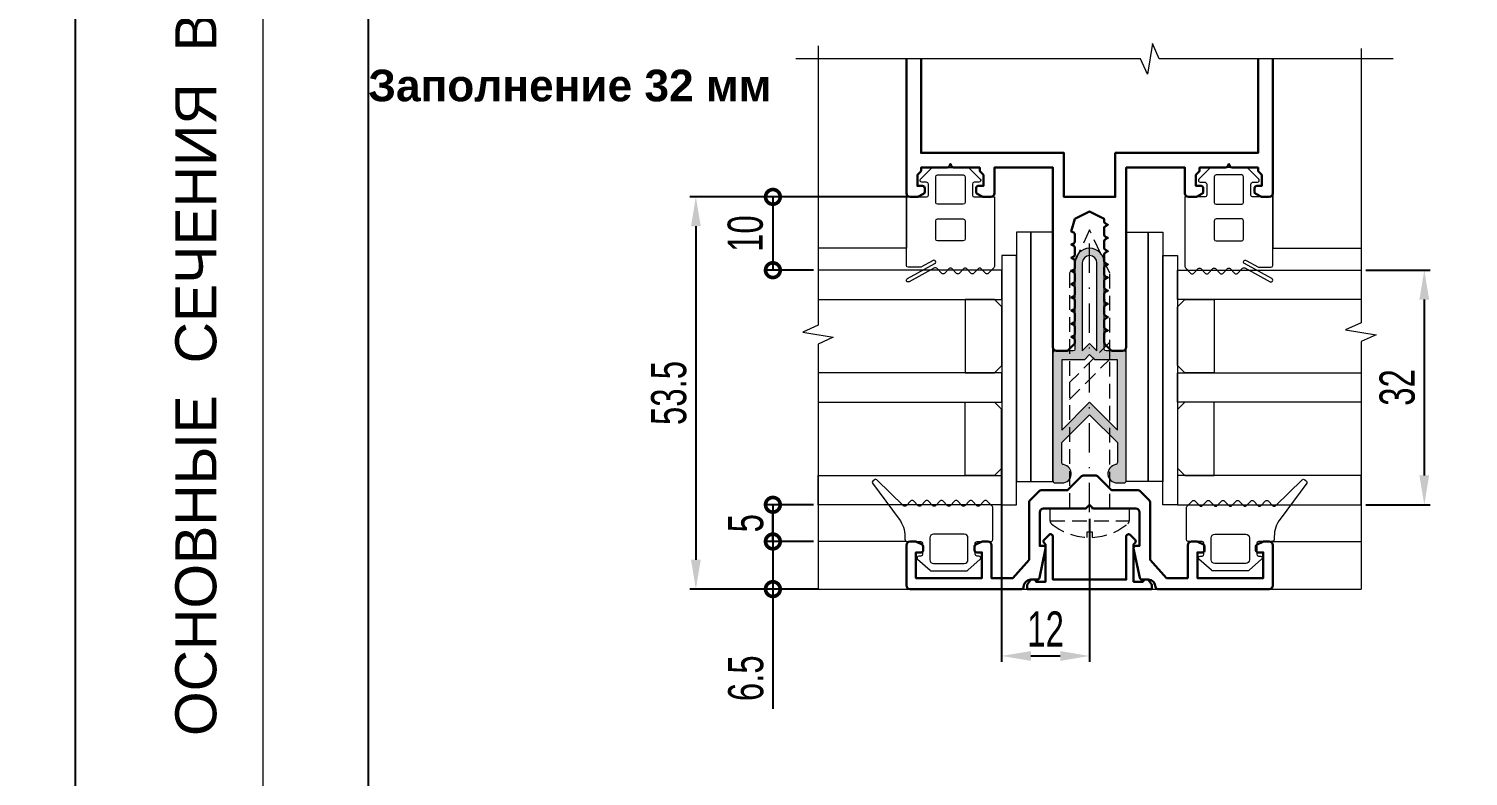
# Model space of a CAD drawing. Extents: x -37 to 8820, y -336 to 478.
# Drawn here: x 7346 to 7468.8, y 141.6 to 205.3 of the extents above; entities that cross this region are included whole.
import ezdxf
from ezdxf.enums import TextEntityAlignment as Align

# ---------------------------------------------------------------- set-up
doc = ezdxf.new("R2010")
doc.units = 0
doc.header["$LTSCALE"] = 5
doc.linetypes.add('DASHDOT', pattern=[1, 0.5, -0.25, 0, -0.25])
doc.linetypes.add('HIDDEN', pattern=[0.375, 0.25, -0.125])
doc.layers.get('0').update_dxf_attribs({"linetype": 'CONTINUOUS', "lineweight": 30})
doc.layers.get('DEFPOINTS').update_dxf_attribs({"linetype": 'CONTINUOUS'})
for name, color, linetype, lineweight in [('1', 6, 'DASHDOT', 13), ('2', 3, 'HIDDEN', 13), ('3', 1, 'CONTINUOUS', 20), ('Dimentions', 5, 'CONTINUOUS', 15), ('Glass', 5, 'CONTINUOUS', 20), ('Зигзаг', 1, 'CONTINUOUS', 15), ('Конструкции', 252, 'CONTINUOUS', 20), ('Подкладки', 1, 'CONTINUOUS', 20), ('Текстовый', 7, 'CONTINUOUS', 9), ('Уплотнители', 1, 'CONTINUOUS', 20), ('Штриховка', 1, 'CONTINUOUS', 5)]:
    doc.layers.add(name, color=color, linetype=linetype, lineweight=lineweight)
doc.layers.add('Скрытые', color=14, linetype='CONTINUOUS', plot=False)
doc.styles.add('3', font='RUSS.SHX', dxfattribs={"width": 0.7, "height": 3})
doc.styles.add('4', font='RUSS.shx', dxfattribs={"width": 0.7, "height": 3.5})
doc.styles.add('Каталожный', font='arial.ttf', dxfattribs={"height": 2.5})
doc.styles.add('Фирм', font='arial.ttf', dxfattribs={"height": 3.5})
doc.dimstyles.new('MX1_6', dxfattribs={"dimtxt": 3, "dimasz": 2.5, "dimexe": 0.5, "dimexo": 0, "dimgap": 0.8, "dimtad": 1, "dimlfac": 1.6, "dimdsep": 46, "dimtxsty": '3', "dimcen": 0, "dimclrd": 256, "dimclre": 256, "dimclrt": 256, "dimaunit": 1, "dimadec": 0, "dimazin": 0, "dimtfac": 1, "dimtmove": 0, "dimatfit": 1, "dimfxl": 1, "dimtvp": 1, "dimtolj": 1, "dimtzin": 0, "dimarcsym": 0})

# ---------------------------------------------------------------- blocks, each defined once
blk = doc.blocks.new('*D245')
at = {"layer": 'DEFPOINTS', "color": 0, "linetype": 'Continuous', "transparency": 16777216}
for p in [(7460.07, 184.72), (7460.07, 164.72), (7465.07, 164.72)]:
    blk.add_point(p, dxfattribs=at)
at = {"layer": 'Dimentions', "linetype": 'Continuous', "lineweight": -2, "transparency": 16777216}
for p, q in [((7460.07, 184.72), (7465.57, 184.72)), ((7465.07, 182.22), (7465.07, 167.22)), ((7460.07, 164.72), (7465.57, 164.72))]:
    blk.add_line(p, q, dxfattribs=at)
at = {"layer": 'Dimentions', "linetype": 'Continuous', "transparency": 16777216}
for points in [[(7464.65, 182.22), (7465.48, 182.22), (7465.07, 184.72)], [(7464.65, 167.22), (7465.48, 167.22), (7465.07, 164.72)]]:
    blk.add_solid(points, dxfattribs=at)
at = {"layer": 'Dimentions', "linetype": 'Continuous', "transparency": 16777216, "insert": (7462.77, 174.72), "char_height": 3, "attachment_point": 5, "rotation": 90, "style": '3'}
blk.add_mtext('\\A1;32', dxfattribs=at)
blk = doc.blocks.new('_DotSmall')
at = {"color": 0, "linetype": 'ByBlock', "const_width": 0.5}
blk.add_lwpolyline([(-0.0625, 0, 1), (0.0625, 0, 1)], format="xyb", close=True, dxfattribs=at)
blk = doc.blocks.new('*D246')
at = {"layer": 'DEFPOINTS', "color": 0, "linetype": 'Continuous', "transparency": 16777216}
for p in [(7412.98, 164.72), (7409.51, 161.59), (7412.98, 161.59)]:
    blk.add_point(p, dxfattribs=at)
at = {"layer": 'Dimentions', "linetype": 'Continuous', "lineweight": -2, "transparency": 16777216}
for p, q in [((7412.98, 164.72), (7409.01, 164.72)), ((7409.51, 164.72), (7409.51, 161.59)), ((7412.98, 161.59), (7409.01, 161.59))]:
    blk.add_line(p, q, dxfattribs=at)
at = {"layer": 'Dimentions', "linetype": 'Continuous', "lineweight": -2, "transparency": 16777216, "xscale": 2.5, "yscale": 2.5, "zscale": 2.5}
for p, rotation in [((7409.51, 164.72), 90), ((7409.51, 161.59), 270)]:
    blk.add_blockref('_DotSmall', p, dxfattribs=dict(at, rotation=rotation))
at = {"layer": 'Dimentions', "linetype": 'Continuous', "transparency": 16777216, "insert": (7407.21, 163.15), "char_height": 3, "attachment_point": 5, "rotation": 90, "style": '3'}
blk.add_mtext('\\A1;5', dxfattribs=at)
blk = doc.blocks.new('*D247')
at = {"layer": 'DEFPOINTS', "color": 0, "linetype": 'Continuous', "transparency": 16777216}
for p in [(7412.98, 161.59), (7409.51, 157.53), (7413.37, 157.53)]:
    blk.add_point(p, dxfattribs=at)
at = {"layer": 'Dimentions', "linetype": 'Continuous', "lineweight": -2, "transparency": 16777216}
for p, q in [((7409.51, 161.59), (7409.51, 164.09)), ((7412.98, 161.59), (7409.01, 161.59)), ((7409.51, 161.59), (7409.51, 157.53)), ((7413.37, 157.53), (7409.01, 157.53)), ((7409.51, 157.53), (7409.51, 147.33))]:
    blk.add_line(p, q, dxfattribs=at)
at = {"layer": 'Dimentions', "linetype": 'Continuous', "lineweight": -2, "transparency": 16777216, "xscale": 2.5, "yscale": 2.5, "zscale": 2.5}
for p, rotation in [((7409.51, 161.59), 270), ((7409.51, 157.53), 90)]:
    blk.add_blockref('_DotSmall', p, dxfattribs=dict(at, rotation=rotation))
at = {"layer": 'Dimentions', "linetype": 'Continuous', "transparency": 16777216, "insert": (7407.21, 149.93), "char_height": 3, "attachment_point": 5, "rotation": 90, "style": '3'}
blk.add_mtext('\\A1;6.5', dxfattribs=at)
blk = doc.blocks.new('*D248')
at = {"layer": 'DEFPOINTS', "color": 0, "linetype": 'Continuous', "transparency": 16777216}
for p in [(7420.9, 190.97), (7409.51, 184.72), (7412.98, 184.72)]:
    blk.add_point(p, dxfattribs=at)
at = {"layer": 'Dimentions', "linetype": 'Continuous', "lineweight": -2, "transparency": 16777216}
for p, q in [((7420.9, 190.97), (7409.01, 190.97)), ((7409.51, 190.97), (7409.51, 184.72)), ((7412.98, 184.72), (7409.01, 184.72))]:
    blk.add_line(p, q, dxfattribs=at)
at = {"layer": 'Dimentions', "linetype": 'Continuous', "lineweight": -2, "transparency": 16777216, "xscale": 2.5, "yscale": 2.5, "zscale": 2.5}
for p, rotation in [((7409.51, 190.97), 90), ((7409.51, 184.72), 270)]:
    blk.add_blockref('_DotSmall', p, dxfattribs=dict(at, rotation=rotation))
at = {"layer": 'Dimentions', "linetype": 'Continuous', "transparency": 16777216, "insert": (7407.17, 187.84), "char_height": 3, "attachment_point": 5, "rotation": 90, "style": '3'}
blk.add_mtext('\\A1;10', dxfattribs=at)
blk = doc.blocks.new('*D249')
at = {"layer": 'DEFPOINTS', "color": 0, "linetype": 'Continuous', "transparency": 16777216}
for p in [(7413.19, 190.97), (7402.94, 157.53), (7413.37, 157.53)]:
    blk.add_point(p, dxfattribs=at)
at = {"layer": 'Dimentions', "linetype": 'Continuous', "lineweight": -2, "transparency": 16777216}
for p, q in [((7413.19, 190.97), (7402.44, 190.97)), ((7402.94, 188.47), (7402.94, 160.03)), ((7413.37, 157.53), (7402.44, 157.53))]:
    blk.add_line(p, q, dxfattribs=at)
at = {"layer": 'Dimentions', "linetype": 'Continuous', "transparency": 16777216}
for points in [[(7402.53, 188.47), (7403.36, 188.47), (7402.94, 190.97)], [(7402.53, 160.03), (7403.36, 160.03), (7402.94, 157.53)]]:
    blk.add_solid(points, dxfattribs=at)
at = {"layer": 'Dimentions', "linetype": 'Continuous', "transparency": 16777216, "insert": (7400.64, 174.25), "char_height": 3, "attachment_point": 5, "rotation": 90, "style": '3'}
blk.add_mtext('\\A1;53.5', dxfattribs=at)
blk = doc.blocks.new('KP45571')
at = {"lineweight": -2, "flags": 128}
blk.add_lwpolyline([(6.21, -5.01, -0.414214), (6.21, -5.44), (5.54, -6.11, -0.668179), (5, -5.88), (5, 0), (-5, 0), (-5, -5.88, -0.668179), (-5.54, -6.11), (-6.21, -5.44, -0.414214), (-6.21, -5.01), (-6, -4.8), (-6, 0.3), (-7.3, 0.3), (-7.3, 0.3, -0.414214), (-7.6, 0), (-8, 0), (-8.5, 0.7), (-8.5, 1.3), (8.5, 1.3), (8.5, 0.7), (8, 0), (7.6, 0, -0.414214), (7.3, 0.3), (6, 0.3), (6, -4.8)], format="xyb", close=True, dxfattribs=at)
at = {"layer": '3', "style": '4', "width": 0.7, "flags": 3}
blk.add_attdef('КП45571', (0, 1.3), '', height=3.5, dxfattribs=at)
blk = doc.blocks.new('*D1094')
at = {"layer": 'DEFPOINTS', "color": 0, "linetype": 'Continuous', "transparency": 16777216}
for p in [(7429.02, 172.84), (7436.52, 163.53), (7436.52, 151.83)]:
    blk.add_point(p, dxfattribs=at)
at = {"layer": 'Dimentions', "linetype": 'Continuous', "lineweight": -2, "transparency": 16777216}
for p, q in [((7429.02, 172.84), (7429.02, 151.33)), ((7436.52, 163.53), (7436.52, 151.33)), ((7431.52, 151.83), (7434.02, 151.83))]:
    blk.add_line(p, q, dxfattribs=at)
at = {"layer": 'Dimentions', "linetype": 'Continuous', "transparency": 16777216}
for points in [[(7431.52, 152.25), (7431.52, 151.41), (7429.02, 151.83)], [(7434.02, 152.25), (7434.02, 151.41), (7436.52, 151.83)]]:
    blk.add_solid(points, dxfattribs=at)
at = {"layer": 'Dimentions', "linetype": 'Continuous', "transparency": 16777216, "insert": (7432.77, 154.13), "char_height": 3, "attachment_point": 5, "style": '3'}
blk.add_mtext('\\A1;12', dxfattribs=at)

msp = doc.modelspace()

# ---------------------------------------------------------------- hatches: boundary and pattern name
at = {"layer": 'Штриховка'}
h = msp.add_hatch(color=256, dxfattribs=at)
h.dxf.hatch_style = 1
edge = h.paths.add_edge_path(flags=16)
edge.add_line((7436.5242, 178.4651), (7437.1492, 177.8401))
edge.add_line((7437.1492, 177.8401), (7437.1492, 185.3401))
edge.add_arc((7436.5242, 185.3401), 0.625, 0, 180)
edge.add_line((7435.8992, 185.3401), (7435.8992, 177.8401))
edge.add_line((7435.8992, 177.8401), (7436.5242, 178.4651))
h.paths.add_polyline_path([(7436.9635, 177.0901), (7436.5242, 177.5294), (7436.0848, 177.0901), (7434.1492, 177.0901), (7434.1492, 171.0882), (7436.5242, 173.4632), (7438.8992, 171.0882), (7438.8992, 177.0901)], flags=16)
edge = h.paths.add_edge_path()
edge.add_line((7439.4617, 177.8401), (7437.9304, 177.8401))
edge.add_arc((7437.9304, 177.9963), 0.1562, 180, 270, ccw=False)
edge.add_line((7437.7742, 177.9963), (7437.7742, 182.0901))
edge.add_arc((7437.6804, 182.2151), 0.1562, 306.869898, 413.130102)
edge.add_line((7437.7742, 182.3401), (7437.7742, 185.3401))
edge.add_arc((7436.5242, 185.3401), 1.25, 0, 180)
edge.add_line((7435.2742, 185.3401), (7435.2742, 182.3401))
edge.add_arc((7435.3679, 182.2151), 0.1562, 126.869898, 233.130102)
edge.add_line((7435.2742, 182.0901), (7435.2742, 177.9963))
edge.add_arc((7435.1179, 177.9963), 0.1562, -90, 0, ccw=False)
edge.add_line((7435.1179, 177.8401), (7433.5867, 177.8401))
edge.add_arc((7433.5867, 177.6526), 0.1875, 90, 180)
edge.add_line((7433.3992, 177.6526), (7433.3992, 166.7776))
edge.add_arc((7433.5867, 166.7776), 0.1875, 180, 270)
edge.add_line((7433.5867, 166.5901), (7434.1804, 166.5901))
edge.add_arc((7434.1804, 167.3713), 0.7812, 270, 440.718201)
edge.add_arc((7434.3367, 168.3274), 0.1875, 180, 260.718201, ccw=False)
edge.add_line((7434.1492, 168.3274), (7434.1492, 170.0276))
edge.add_line((7434.1492, 170.0276), (7436.5242, 172.4026))
edge.add_line((7436.5242, 172.4026), (7438.8992, 170.0276))
edge.add_line((7438.8992, 170.0276), (7438.8992, 168.3274))
edge.add_arc((7438.7117, 168.3274), 0.1875, -80.718201, 0, ccw=False)
edge.add_arc((7438.8679, 167.3713), 0.7812, 99.281799, 270)
edge.add_line((7438.8679, 166.5901), (7439.4617, 166.5901))
edge.add_arc((7439.4617, 166.7776), 0.1875, 270, 360)
edge.add_line((7439.6492, 166.7776), (7439.6492, 177.6526))
edge.add_arc((7439.4617, 177.6526), 0.1875, 360, 450)

# ---------------------------------------------------------------- linework, layer by layer
msp.add_lwpolyline([(7420.8992, 202.7289), (7420.8992, 191.2776, 0.41421356), (7421.2117, 190.9651), (7421.7924, 190.9651, 0.11643382), (7421.8762, 190.9849), (7422.358, 191.2258, 0.28407904), (7422.4617, 191.3935), (7422.4617, 191.7151, 0.41421356), (7422.2742, 191.9026), (7421.8367, 191.9026), (7421.8367, 192.8401), (7422.0942, 193.0977, 0.19891237), (7422.1492, 193.2303), (7422.1492, 193.4651), (7424.377, 193.4651, 0.28407904), (7424.5447, 193.5687), (7424.6492, 193.7776), (7424.7536, 193.5687, 0.28407904), (7424.9213, 193.4651), (7427.1492, 193.4651), (7427.1492, 193.2303, 0.19891237), (7427.2041, 193.0977), (7427.4617, 192.8401), (7427.4617, 191.9026), (7427.0242, 191.9026, 0.41421356), (7426.8367, 191.7151), (7426.8367, 191.3935, 0.28407904), (7426.9403, 191.2258), (7427.4221, 190.9849, 0.11643382), (7427.5059, 190.9651), (7428.0867, 190.9651, 0.41421356), (7428.3992, 191.2776), (7428.3992, 193.4651), (7433.3992, 193.4651), (7433.3992, 178.1526, 0.41421356), (7433.7117, 177.8401), (7434.5715, 177.8401, 0.19891237), (7434.7041, 177.895), (7435.2192, 178.4102, 0.19891237), (7435.2742, 178.5428), (7435.2742, 178.7555, 0.28407904), (7435.1705, 178.9232), (7434.9617, 179.0276), (7435.1705, 179.132, 0.28407904), (7435.2742, 179.2997), (7435.2742, 179.8805, 0.28407904), (7435.1705, 180.0482), (7434.9617, 180.1526), (7435.1705, 180.257, 0.28407904), (7435.2742, 180.4247), (7435.2742, 181.0055, 0.28407904), (7435.1705, 181.1732), (7434.9617, 181.2776), (7435.1705, 181.382, 0.28407904), (7435.2742, 181.5497), (7435.2742, 182.1305, 0.28407904), (7435.1705, 182.2982), (7434.9617, 182.4026), (7435.1705, 182.507, 0.28407904), (7435.2742, 182.6747), (7435.2742, 183.2555, 0.28407904), (7435.1705, 183.4232), (7434.9617, 183.5276), (7435.1705, 183.632, 0.28407904), (7435.2742, 183.7997), (7435.2742, 184.3805, 0.28407904), (7435.1705, 184.5482), (7434.9617, 184.6526), (7435.1705, 184.757, 0.28407904), (7435.2742, 184.9247), (7435.2742, 185.5055, 0.28407904), (7435.1705, 185.6732), (7434.9617, 185.7776), (7435.1705, 185.882, 0.28407904), (7435.2742, 186.0497), (7435.2742, 186.6305, 0.28407904), (7435.1705, 186.7982), (7434.9617, 186.9026), (7435.1705, 187.007, 0.28407904), (7435.2742, 187.1747), (7435.2742, 187.7555, 0.28407904), (7435.1705, 187.9232), (7434.9617, 188.0276), (7435.2742, 189.0901), (7436.5242, 189.7151), (7437.7742, 189.0901), (7437.7742, 188.8622, 0.28407904), (7437.8778, 188.6945), (7438.0867, 188.5901), (7437.8778, 188.4857, 0.28407904), (7437.7742, 188.318), (7437.7742, 187.7372, 0.28407904), (7437.8778, 187.5695), (7438.0867, 187.4651), (7437.8778, 187.3607, 0.28407904), (7437.7742, 187.193), (7437.7742, 186.6122, 0.28407904), (7437.8778, 186.4445), (7438.0867, 186.3401), (7437.8778, 186.2357, 0.28407904), (7437.7742, 186.068), (7437.7742, 185.4872, 0.28407904), (7437.8778, 185.3195), (7438.0867, 185.2151), (7437.8778, 185.1107, 0.28407904), (7437.7742, 184.943), (7437.7742, 184.3622, 0.28407904), (7437.8778, 184.1945), (7438.0867, 184.0901), (7437.8778, 183.9857, 0.28407904), (7437.7742, 183.818), (7437.7742, 183.2372, 0.28407904), (7437.8778, 183.0695), (7438.0867, 182.9651), (7437.8778, 182.8607, 0.28407904), (7437.7742, 182.693), (7437.7742, 182.1122, 0.28407904), (7437.8778, 181.9445), (7438.0867, 181.8401), (7437.8778, 181.7357, 0.28407904), (7437.7742, 181.568), (7437.7742, 180.9872, 0.28407904), (7437.8778, 180.8195), (7438.0867, 180.7151), (7437.8778, 180.6107, 0.28407904), (7437.7742, 180.443), (7437.7742, 179.8622, 0.28407904), (7437.8778, 179.6945), (7438.0867, 179.5901), (7437.8778, 179.4857, 0.28407904), (7437.7742, 179.318), (7437.7742, 178.5428, 0.19891237), (7437.8291, 178.4102), (7438.3442, 177.895, 0.19891237), (7438.4768, 177.8401), (7439.3367, 177.8401, 0.41421356), (7439.6492, 178.1526), (7439.6492, 193.4651), (7444.6492, 193.4651), (7444.6492, 191.2776, 0.41421356), (7444.9617, 190.9651), (7445.5424, 190.9651, 0.11643382), (7445.6262, 190.9849), (7446.108, 191.2258, 0.28407904), (7446.2117, 191.3935), (7446.2117, 191.7151, 0.41421356), (7446.0242, 191.9026), (7445.5867, 191.9026), (7445.5867, 192.8401), (7445.8442, 193.0977, 0.19891237), (7445.8992, 193.2303), (7445.8992, 193.4651), (7448.127, 193.4651, 0.28407904), (7448.2947, 193.5687), (7448.3992, 193.7776), (7448.5036, 193.5687, 0.28407904), (7448.6713, 193.4651), (7450.8992, 193.4651), (7450.8992, 193.2303, 0.19891237), (7450.9541, 193.0977), (7451.2117, 192.8401), (7451.2117, 191.9026), (7450.7742, 191.9026, 0.41421356), (7450.5867, 191.7151), (7450.5867, 191.3935, 0.28407904), (7450.6903, 191.2258), (7451.1721, 190.9849, 0.11643382), (7451.2559, 190.9651), (7451.8367, 190.9651, 0.41421356), (7452.1492, 191.2776), (7452.1492, 202.7289)], format="xyb")
msp.add_lwpolyline([(7422.1492, 202.7289), (7422.1492, 194.7151), (7434.3367, 194.7151), (7434.3367, 190.9651), (7438.7117, 190.9651), (7438.7117, 194.7151), (7450.8992, 194.7151), (7450.8992, 202.7289)])
msp.add_lwpolyline([(7446.1492, 160.6526, 0.41421356), (7446.3367, 160.8401), (7446.3367, 161.1617, 0.28407904), (7446.233, 161.3294), (7445.7512, 161.5703, 0.11643382), (7445.6674, 161.5901), (7445.2117, 161.5901, 0.41421356), (7444.8992, 161.2776), (7444.8992, 158.4651), (7443.0867, 158.4651), (7441.6804, 160.0276), (7441.6804, 164.9499, 0.19891237), (7441.6255, 165.0825), (7440.7978, 165.9102, 0.19891237), (7440.6652, 165.9651), (7438.3992, 165.9651), (7437.2041, 167.1602, 0.19891237), (7437.0715, 167.2151), (7435.9768, 167.2151, 0.19891237), (7435.8442, 167.1602), (7434.6492, 165.9651), (7432.3831, 165.9651, 0.19891237), (7432.2505, 165.9102), (7431.4228, 165.0825, 0.19891237), (7431.3679, 164.9499), (7431.3679, 160.0276), (7429.9617, 158.4651), (7428.1492, 158.4651), (7428.1492, 161.2776, 0.41421356), (7427.8367, 161.5901), (7427.3809, 161.5901, 0.11643382), (7427.2971, 161.5703), (7426.8153, 161.3294, 0.28407904), (7426.7117, 161.1617), (7426.7117, 160.8401, 0.41421356), (7426.8992, 160.6526), (7427.3367, 160.6526), (7427.3367, 158.4651), (7421.7117, 158.4651), (7421.7117, 160.6526), (7422.1492, 160.6526, 0.41421356), (7422.3367, 160.8401), (7422.3367, 161.1617, 0.28407904), (7422.233, 161.3294), (7421.7512, 161.5703, 0.11643382), (7421.6674, 161.5901), (7421.2117, 161.5901, 0.41421356), (7420.8992, 161.2776), (7420.8992, 157.8401, 0.41421356), (7421.2117, 157.5276), (7430.7117, 157.5276, 0.41421356), (7430.8992, 157.7151, -0.41421356), (7431.5242, 158.3401), (7432.0553, 158.3401, 0.35411857), (7432.2387, 158.4886), (7432.7701, 160.9886, 0.47697553), (7432.5867, 161.2151), (7432.2742, 161.2151), (7432.2742, 164.0901, -0.41421356), (7432.5867, 164.4026), (7436.134, 164.4026, 0.19891237), (7436.2666, 164.4575), (7436.5242, 164.7151), (7436.7817, 164.4575, 0.19891237), (7436.9143, 164.4026), (7440.4617, 164.4026, -0.41421356), (7440.7742, 164.0901), (7440.7742, 161.2151), (7440.4617, 161.2151, 0.47697553), (7440.2782, 160.9886), (7440.8096, 158.4886, 0.35411857), (7440.993, 158.3401), (7441.5242, 158.3401, -0.41421356), (7442.1492, 157.7151, 0.41421356), (7442.3367, 157.5276), (7451.8367, 157.5276, 0.41421356), (7452.1492, 157.8401), (7452.1492, 161.2776, 0.41421356), (7451.8367, 161.5901), (7451.3809, 161.5901, 0.11643382), (7451.2971, 161.5703), (7450.8153, 161.3294, 0.28407904), (7450.7117, 161.1617), (7450.7117, 160.8401, 0.41421356), (7450.8992, 160.6526), (7451.3367, 160.6526), (7451.3367, 158.4651), (7445.7117, 158.4651), (7445.7117, 160.6526)], format="xyb", close=True)
at = {"layer": '1'}
msp.add_line((7436.5242, 164.0901), (7436.5242, 187.8401), dxfattribs=at)
at = {"layer": '2'}
msp.add_line((7433.1492, 163.3465), (7439.8992, 163.3465), dxfattribs=at)
for points in [[(7438.2429, 164.4026), (7438.2429, 184.4667), (7436.5242, 188.1526), (7434.8054, 184.4667), (7434.8054, 164.4026)], [(7434.8054, 173.7059), (7438.2429, 177.1434), (7438.2429, 178.5756), (7434.8054, 175.1381)]]:
    msp.add_lwpolyline(points, close=True, dxfattribs=at)
msp.add_lwpolyline([(7436.2785, 161.9397, -0.16184886), (7433.2628, 163.1055, -0.22388754), (7433.1492, 163.3465), (7433.1492, 164.4026), (7439.8992, 164.4026), (7439.8992, 163.3465, -0.22388754), (7439.7855, 163.1055, -0.16184886), (7436.7698, 161.9397), (7436.7698, 162.3774), (7436.2785, 162.3774)], format="xyb", close=True, dxfattribs=at)
at = {"layer": '3'}
for points in [[(7439.4617, 177.8401), (7437.9304, 177.8401, -0.41421356), (7437.7742, 177.9963), (7437.7742, 182.0901, 0.5), (7437.7742, 182.3401), (7437.7742, 185.3401, 1), (7435.2742, 185.3401), (7435.2742, 182.3401, 0.5), (7435.2742, 182.0901), (7435.2742, 177.9963, -0.41421356), (7435.1179, 177.8401), (7433.5867, 177.8401, 0.41421356), (7433.3992, 177.6526), (7433.3992, 166.7776, 0.41421356), (7433.5867, 166.5901), (7434.1804, 166.5901, 0.92211283), (7434.3064, 168.1424, -0.36752318), (7434.1492, 168.3274), (7434.1492, 170.0276), (7436.5242, 172.4026), (7438.8992, 170.0276), (7438.8992, 168.3274, -0.36752318), (7438.7419, 168.1424, 0.92211283), (7438.8679, 166.5901), (7439.4617, 166.5901, 0.41421356), (7439.6492, 166.7776), (7439.6492, 177.6526, 0.41421356)], [(7436.5242, 178.4651), (7437.1492, 177.8401), (7437.1492, 185.3401, 1), (7435.8992, 185.3401), (7435.8992, 177.8401), (7436.5242, 178.4651)], [(7426.9304, 160.3401, -0.41421356), (7426.7742, 160.4963), (7426.7742, 161.4338, -0.41421356), (7426.9304, 161.5901), (7428.1179, 161.5901, 0.41421356), (7428.2742, 161.7463), (7428.2742, 164.478, 0.19891237), (7428.2375, 164.5664), (7427.7596, 165.0443, 0.41421356), (7427.5387, 165.0443), (7427.1346, 164.6403, -0.41421356), (7426.9137, 164.6403), (7426.5096, 165.0443, 0.41421356), (7426.2887, 165.0443), (7425.8846, 164.6403, -0.41421356), (7425.6637, 164.6403), (7425.2596, 165.0443, 0.41421356), (7425.0387, 165.0443), (7424.6346, 164.6403, -0.41421356), (7424.4137, 164.6403), (7424.0096, 165.0443, 0.41421356), (7423.7887, 165.0443), (7423.3846, 164.6403, -0.41421356), (7423.1637, 164.6403), (7422.7596, 165.0443, 0.41421356), (7422.5387, 165.0443), (7422.1346, 164.6403, -0.41421356), (7421.9137, 164.6403), (7421.5096, 165.0443, 0.41421356), (7421.2887, 165.0443), (7420.8846, 164.6403, -0.41421356), (7420.6637, 164.6403), (7418.3846, 166.8546, 0.41421356), (7418.1637, 166.8546), (7418.0323, 166.7233, 0.29253821), (7417.9962, 166.5588), (7420.277, 163.5056, -0.16178775), (7420.7742, 162.0094), (7420.7742, 161.7776, 0.41421356), (7420.9617, 161.5901), (7422.1179, 161.5901, -0.41421356), (7422.2742, 161.4338), (7422.2742, 160.4963, -0.41421356), (7422.1179, 160.3401), (7421.9617, 160.3401, 0.66858666), (7421.8513, 160.0732), (7422.9159, 159.1357, 0.19861919), (7423.0263, 159.0901), (7426.022, 159.0901, 0.19861919), (7426.1324, 159.1357), (7427.197, 160.0732, 0.66858666), (7427.0867, 160.3401)], [(7446.1179, 160.3401, 0.41421356), (7446.2742, 160.4963), (7446.2742, 161.4338, 0.41421356), (7446.1179, 161.5901), (7444.9304, 161.5901, -0.41421356), (7444.7742, 161.7463), (7444.7742, 164.478, -0.19891237), (7444.8108, 164.5664), (7445.2887, 165.0443, -0.41421356), (7445.5096, 165.0443), (7445.9137, 164.6403, 0.41421356), (7446.1346, 164.6403), (7446.5387, 165.0443, -0.41421356), (7446.7596, 165.0443), (7447.1637, 164.6403, 0.41421356), (7447.3846, 164.6403), (7447.7887, 165.0443, -0.41421356), (7448.0096, 165.0443), (7448.4137, 164.6403, 0.41421356), (7448.6346, 164.6403), (7449.0387, 165.0443, -0.41421356), (7449.2596, 165.0443), (7449.6637, 164.6403, 0.41421356), (7449.8846, 164.6403), (7450.2887, 165.0443, -0.41421356), (7450.5096, 165.0443), (7450.9137, 164.6403, 0.41421356), (7451.1346, 164.6403), (7451.5387, 165.0443, -0.41421356), (7451.7596, 165.0443), (7452.1637, 164.6403, 0.41421356), (7452.3846, 164.6403), (7454.6637, 166.8546, -0.41421356), (7454.8846, 166.8546), (7455.016, 166.7233, -0.29253821), (7455.0521, 166.5588), (7452.7713, 163.5056, 0.16178775), (7452.2742, 162.0094), (7452.2742, 161.7776, -0.41421356), (7452.0867, 161.5901), (7450.9304, 161.5901, 0.41421356), (7450.7742, 161.4338), (7450.7742, 160.4963, 0.41421356), (7450.9304, 160.3401), (7451.0867, 160.3401, -0.66858666), (7451.197, 160.0732), (7450.1324, 159.1357, -0.19861919), (7450.022, 159.0901), (7447.0263, 159.0901, -0.19861919), (7446.9159, 159.1357), (7445.8513, 160.0732, -0.66858666), (7445.9617, 160.3401)], [(7423.2117, 159.7151), (7425.8367, 159.7151, 0.41421356), (7426.1492, 160.0276), (7426.1492, 161.9026, 0.41421356), (7425.8367, 162.2151), (7423.2117, 162.2151, 0.41421356), (7422.8992, 161.9026), (7422.8992, 160.0276, 0.41421356)], [(7449.8367, 159.7151), (7447.2117, 159.7151, -0.41421356), (7446.8992, 160.0276), (7446.8992, 161.9026, -0.41421356), (7447.2117, 162.2151), (7449.8367, 162.2151, -0.41421356), (7450.1492, 161.9026), (7450.1492, 160.0276, -0.41421356)]]:
    msp.add_lwpolyline(points, format="xyb", close=True, dxfattribs=at)
msp.add_lwpolyline([(7436.9635, 177.0901), (7436.5242, 177.5294), (7436.0848, 177.0901), (7434.1492, 177.0901), (7434.1492, 171.0882), (7436.5242, 173.4632), (7438.8992, 171.0882), (7438.8992, 177.0901)], close=True, dxfattribs=at)
at = {"layer": 'Dimentions', "linetype": 'Continuous'}
msp.add_line((7366, 297), (7366, 0), dxfattribs=at)
at = {"layer": 'Glass'}
for points in [[(7413.3689, 182.2151), (7429.0242, 182.2151), (7429.0242, 184.7151), (7413.3689, 184.7151)], [(7459.6794, 182.2151), (7444.0242, 182.2151), (7444.0242, 184.7151), (7459.6794, 184.7151)], [(7429.0242, 176.5901), (7429.0242, 181.5901), (7428.3992, 182.2151), (7425.8992, 182.2151), (7425.8992, 175.9651), (7428.3992, 175.9651)], [(7444.0242, 176.5901), (7444.0242, 181.5901), (7444.6492, 182.2151), (7447.1492, 182.2151), (7447.1492, 175.9651), (7444.6492, 175.9651)], [(7413.3689, 173.4651), (7429.0242, 173.4651), (7429.0242, 175.9651), (7413.3689, 175.9651)], [(7459.6794, 173.4651), (7444.0242, 173.4651), (7444.0242, 175.9651), (7459.6794, 175.9651)], [(7429.0242, 172.8401), (7429.0242, 167.8401), (7428.3992, 167.2151), (7425.8992, 167.2151), (7425.8992, 173.4651), (7428.3992, 173.4651)], [(7444.0242, 172.8401), (7444.0242, 167.8401), (7444.6492, 167.2151), (7447.1492, 167.2151), (7447.1492, 173.4651), (7444.6492, 173.4651)], [(7413.3689, 167.2151), (7429.0242, 167.2151), (7429.0242, 164.7151), (7413.3689, 164.7151)], [(7459.6794, 167.2151), (7444.0242, 167.2151), (7444.0242, 164.7151), (7459.6794, 164.7151)]]:
    msp.add_lwpolyline(points, close=True, dxfattribs=at)
at = {"layer": 'Зигзаг'}
for points in [[(7462.4079, 202.7289), (7442.4668, 202.7289), (7441.8859, 204.0468), (7441.4503, 201.4341), (7440.8678, 202.7289), (7411.4684, 202.7289)], [(7413.3689, 203.8343), (7413.3689, 180.0202), (7412.051, 179.4394), (7414.6637, 179.0037), (7413.3689, 178.4212), (7413.3689, 157.5276)], [(7459.6794, 203.6273), (7459.6794, 180.2273), (7458.3615, 179.6464), (7460.9742, 179.2108), (7459.6794, 178.6283), (7459.6794, 157.5276)]]:
    msp.add_lwpolyline(points, dxfattribs=at)
at = {"layer": 'Конструкции'}
for p, q in [((7420.8992, 161.5901), (7413.3689, 161.5901)), ((7452.1492, 161.5901), (7459.6794, 161.5901)), ((7413.3689, 157.5276), (7459.6794, 157.5276))]:
    msp.add_line(p, q, dxfattribs=at)
for points in [[(7420.8992, 202.7289), (7420.8992, 186.5901), (7413.3689, 186.5901)], [(7452.1492, 202.7289), (7452.1492, 186.5901), (7459.6794, 186.5901)]]:
    msp.add_lwpolyline(points, dxfattribs=at)
at = {"layer": 'Подкладки'}
for points in [[(7431.5242, 187.9651), (7430.2742, 187.9651), (7430.2742, 166.7151), (7431.5242, 166.7151)], [(7433.3992, 187.9651), (7431.5242, 187.9651), (7431.5242, 166.7151), (7433.3992, 166.7151)], [(7439.6492, 187.9651), (7441.5242, 187.9651), (7441.5242, 166.7151), (7439.6492, 166.7151)], [(7441.5242, 187.9651), (7442.7742, 187.9651), (7442.7742, 166.7151), (7441.5242, 166.7151)], [(7430.2742, 185.9651), (7429.0242, 185.9651), (7429.0242, 164.7151), (7430.2742, 164.7151)], [(7442.7742, 185.9651), (7444.0242, 185.9651), (7444.0242, 164.7151), (7442.7742, 164.7151)]]:
    msp.add_lwpolyline(points, close=True, dxfattribs=at)
at = {"layer": 'Скрытые', "linetype": 'Continuous'}
for points in [[(7140, 297), (7350, 297), (7350, 0), (7140, 0)], [(7560, 297), (7350, 297), (7350, 0), (7560, 0)], [(7540, 10), (7540, 287), (7375, 287), (7375, 10)]]:
    msp.add_lwpolyline(points, close=True, dxfattribs=at)
at = {"layer": 'Уплотнители'}
for points in [[(7423.1684, 185.5509), (7422.1233, 184.984, -0.12491271), (7422.0488, 184.9651), (7421.0554, 184.9651, -0.41421356), (7420.8992, 185.1213), (7420.8992, 190.9651), (7422.6179, 190.9651, 0.41421356), (7422.7742, 191.1213), (7422.7742, 192.0588, 0.41421356), (7422.6179, 192.2151), (7422.2117, 192.2151, -0.66858666), (7422.1013, 192.4819), (7423.0409, 193.4194, -0.19861919), (7423.1513, 193.4651), (7426.147, 193.4651, -0.19861919), (7426.2574, 193.4194), (7427.197, 192.4819, -0.66858666), (7427.0867, 192.2151), (7426.6804, 192.2151, 0.41421356), (7426.5242, 192.0588), (7426.5242, 191.1213, 0.41421356), (7426.6804, 190.9651), (7428.3992, 190.9651), (7428.3992, 185.0298, -0.19891237), (7428.3534, 184.9193), (7427.8846, 184.4506, -0.41421356), (7427.6637, 184.4506), (7427.2596, 184.8546, 0.41421356), (7427.0387, 184.8546), (7426.6346, 184.4506, -0.41421356), (7426.4137, 184.4506), (7426.0096, 184.8546, 0.41421356), (7425.7887, 184.8546), (7425.3846, 184.4506, -0.41421356), (7425.1637, 184.4506), (7424.7596, 184.8546, 0.41421356), (7424.5387, 184.8546), (7424.1346, 184.4506, -0.41421356), (7423.9137, 184.4506), (7423.4816, 184.8826, 0.33207606), (7423.2966, 184.9095), (7421.1299, 183.734, -1), (7420.9809, 184.0087), (7423.3174, 185.2763, 1)], [(7423.5554, 192.8401), (7425.7429, 192.8401, -0.41421356), (7425.8992, 192.6838), (7425.8992, 190.4963, -0.41421356), (7425.7429, 190.3401), (7423.5554, 190.3401, -0.41421356), (7423.3992, 190.4963), (7423.3992, 192.6838, -0.41421356)], [(7449.8799, 185.5509), (7450.925, 184.984, 0.12491271), (7450.9995, 184.9651), (7451.9929, 184.9651, 0.41421356), (7452.1492, 185.1213), (7452.1492, 190.9651), (7450.4304, 190.9651, -0.41421356), (7450.2742, 191.1213), (7450.2742, 192.0588, -0.41421356), (7450.4304, 192.2151), (7450.8367, 192.2151, 0.66858666), (7450.947, 192.4819), (7450.0074, 193.4194, 0.19861919), (7449.897, 193.4651), (7446.9013, 193.4651, 0.19861919), (7446.7909, 193.4194), (7445.8513, 192.4819, 0.66858666), (7445.9617, 192.2151), (7446.3679, 192.2151, -0.41421356), (7446.5242, 192.0588), (7446.5242, 191.1213, -0.41421356), (7446.3679, 190.9651), (7444.6492, 190.9651), (7444.6492, 185.0298, 0.19891237), (7444.6949, 184.9193), (7445.1637, 184.4506, 0.41421356), (7445.3846, 184.4506), (7445.7887, 184.8546, -0.41421356), (7446.0096, 184.8546), (7446.4137, 184.4506, 0.41421356), (7446.6346, 184.4506), (7447.0387, 184.8546, -0.41421356), (7447.2596, 184.8546), (7447.6637, 184.4506, 0.41421356), (7447.8846, 184.4506), (7448.2887, 184.8546, -0.41421356), (7448.5096, 184.8546), (7448.9137, 184.4506, 0.41421356), (7449.1346, 184.4506), (7449.5667, 184.8826, -0.33207606), (7449.7517, 184.9095), (7451.9184, 183.734, 1), (7452.0674, 184.0087), (7449.7309, 185.2763, -1)], [(7449.4929, 192.8401), (7447.3054, 192.8401, 0.41421356), (7447.1492, 192.6838), (7447.1492, 190.4963, 0.41421356), (7447.3054, 190.3401), (7449.4929, 190.3401, 0.41421356), (7449.6492, 190.4963), (7449.6492, 192.6838, 0.41421356)], [(7423.5554, 189.0901), (7425.7429, 189.0901, -0.41421356), (7425.8992, 188.9338), (7425.8992, 187.3713, -0.41421356), (7425.7429, 187.2151), (7423.5554, 187.2151, -0.41421356), (7423.3992, 187.3713), (7423.3992, 188.9338, -0.41421356)], [(7449.4929, 189.0901), (7447.3054, 189.0901, 0.41421356), (7447.1492, 188.9338), (7447.1492, 187.3713, 0.41421356), (7447.3054, 187.2151), (7449.4929, 187.2151, 0.41421356), (7449.6492, 187.3713), (7449.6492, 188.9338, 0.41421356)]]:
    msp.add_lwpolyline(points, format="xyb", close=True, dxfattribs=at)

# ---------------------------------------------------------------- block references
at = {"xscale": 0.625, "yscale": 0.625, "zscale": 0.625, "rotation": 180}
msp.add_blockref('KP45571', (7436.5242, 158.3401), dxfattribs=at)

# ---------------------------------------------------------------- texts
at = {"layer": 'Текстовый', "style": 'Фирм'}
msp.add_text('ОСНОВНЫЕ  СЕЧЕНИЯ  ВИТРАЖА', height=3.5, rotation=90, dxfattribs=at).set_placement((7362.0431, 186.2205), align=Align.CENTER)
at = {"layer": 'Текстовый', "linetype": 'Continuous', "insert": (7375, 201.8181), "char_height": 2.7, "width": 42.664921, "attachment_point": 1, "style": 'Каталожный'}
msp.add_mtext('\\pxql;{\\fArial|b1|i0|c204|p34;Заполнение 32 мм}', dxfattribs=at)

# ---------------------------------------------------------------- dimensions: what is measured, and where the dimension line sits
at = {"layer": 'Dimentions', "linetype": 'Continuous'}
for base, p1, p2, override, picture, middle in [((7409.5143, 184.718), (7420.8992, 190.9651), (7412.979, 184.718), {"dimdec": 0, "dimblk1": 'DotSmall', "dimblk2": 'DotSmall', "dimsah": 1}, '*D248', (7407.1715, 187.8415)), ((7409.5143, 161.5901), (7412.979, 164.718), (7412.979, 161.5901), {"dimdec": 0, "dimblk1": 'DotSmall', "dimblk2": 'DotSmall', "dimsah": 1}, '*D246', (7407.2143, 163.154)), ((7409.5143, 157.5276), (7412.979, 161.5901), (7413.3689, 157.5276), {"dimdec": 1, "dimblk1": 'DotSmall', "dimblk2": 'DotSmall', "dimsah": 1}, '*D247', (7407.2143, 149.9276))]:
    dim = msp.add_linear_dim(base=base, p1=p1, p2=p2, angle=90, dimstyle='MX1_6', override=override, dxfattribs=at)
    dim.commit()
    dim.dimension.update_dxf_attribs({"geometry": picture, "text_midpoint": middle})
for base, p1, p2, picture, middle in [((7402.9443, 157.5276), (7413.1882, 190.968), (7413.3689, 157.5276), '*D249', (7400.6443, 174.2478)), ((7465.067, 164.7151), (7460.0693, 184.7151), (7460.0693, 164.7151), '*D245', (7462.767, 174.7151))]:
    dim = msp.add_linear_dim(base=base, p1=p1, p2=p2, angle=90, dimstyle='MX1_6', dxfattribs=at)
    dim.commit()
    dim.dimension.update_dxf_attribs({"geometry": picture, "text_midpoint": middle})
dim = msp.add_linear_dim(base=(7436.5242, 151.83), p1=(7429.0242, 172.8401), p2=(7436.5242, 163.529), dimstyle='MX1_6', dxfattribs=at)
dim.commit()
dim.dimension.update_dxf_attribs({"geometry": '*D1094', "text_midpoint": (7432.7742, 154.13)})

doc.saveas('drawing.dxf')
